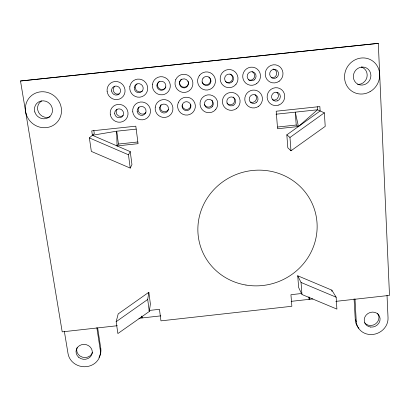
<?xml version="1.0" encoding="UTF-8"?>
<svg xmlns="http://www.w3.org/2000/svg" width="410" height="410" viewBox="0 0 410 410"><rect width="100%" height="100%" fill="white"/><g stroke="black" fill="none" stroke-linecap="round" stroke-linejoin="round"><path stroke-width="0.61" d="M149.296 311.477L150.388 303.964L148.84 292.263L118.198 313.901L116.153 321.701L117.88 333.545L149.296 311.477L147.702 299.464L148.84 292.263M309.514 297.496L309.109 299.361L308.925 296.835M64.344 331.321L68.045 353.681A16.313 14.924 8.1 0 0 86.51 366.642A16.313 14.924 8.1 0 0 100.271 350.073L100.778 348.336L97.657 327.933M93.839 130.518L94.279 133.593L89.375 137.909L91.343 151.413L130.231 168.095L131.953 164.564L130.247 151.638L92.378 135.264L91.743 130.872L135.812 126.177L138.073 143.679L117.04 145.929L116.696 131.2L136.14 129.129M130.231 168.095L128.463 154.78L130.247 151.638M117.04 145.929L118.439 144.048L116.696 131.2L92.378 135.264M275.981 114.216L317.468 109.788L324.351 112.827L325.217 126.367L290.987 150.798L287.825 147.805L286.826 134.854L320.138 110.966L319.851 106.564L276.181 111.218L277.59 128.75L298.454 126.516L317.468 109.788L317.263 106.702M290.987 150.798L289.967 137.458L324.351 112.827M116.153 321.701L147.702 299.464M117.332 325.719L62.207 331.864L20.5 80.99L378.307 43.363L389.5 295.39L335.764 301.376M148.938 310.483L159.459 309.314L160.951 320.861L291.869 306.27L290.936 294.698L301.719 293.498M138.908 318.309L160.812 315.869M291.136 301.36L312.886 298.941M118.439 144.048L137.796 141.978M277.642 127.023L296.225 125.035L298.454 126.516L295.277 112.155L296.225 125.035M20.5 80.99L378.307 43.363M301.965 294.503L336.907 309.094L336.144 297.204L331.849 290.152L297.732 275.781L298.639 287.502L301.965 294.503L301.042 282.459L297.732 275.781M301.042 282.459L336.144 297.204M89.375 137.909L128.463 154.78M286.826 134.854L289.967 137.458M354.076 298.839L355.28 319.841L356.264 321.399A16.154 14.75 -25.5 0 0 372.91 334.457A16.154 14.75 -25.5 0 0 388.034 317.842L387.019 295.364M141.64 316.786L142.085 317.955L141.829 316.064M96.847 327.698L100.271 350.073M331.849 290.152L331.926 291.372M354.983 298.931L356.264 321.399M50.04 116.86A9.066 8.6 43.3 0 1 38.581 112.401A9.066 8.6 43.3 0 1 41.682 100.932M100.778 348.336A16.215 14.847 8.1 0 1 99 357.428M358.863 328.272A16.062 14.678 -25.6 0 1 355.28 319.841M92.568 352.241A8.108 7.426 8.1 0 1 82.389 357.161A8.108 7.426 8.1 0 1 77.095 347.542M377.569 313.363A8.031 7.339 -25.6 0 1 375.616 323.854A8.031 7.339 -25.6 0 1 364.613 322.767M123.164 115.63A4.438 4.315 46.2 0 1 117.009 109.332M119.213 93.936A4.5 4.356 52.7 0 1 114.81 86.182M145.965 112.504A4.423 4.331 49.6 0 1 139.841 113.15A4.423 4.331 49.6 0 1 139.057 106.989M142.362 91.04A4.479 4.366 57.4 0 1 136.197 90.046A4.479 4.366 57.4 0 1 137.032 83.835M165.906 86.915A4.469 4.377 64.5 0 1 159.152 88.55A4.469 4.377 64.5 0 1 159.229 81.493M168.515 109.193A4.402 4.341 56.2 0 1 162.288 111.146A4.402 4.341 56.2 0 1 161.084 104.652M190.809 104.622A4.392 4.346 70.2 0 1 186.97 109.434A4.392 4.346 70.2 0 1 182.163 105.539M188.093 81.17A4.454 4.377 75.2 0 1 185.961 86.761A4.454 4.377 75.2 0 1 180.272 85.044A4.454 4.377 75.2 0 1 181.404 79.156M208.89 76.967A4.454 4.377 87.8 0 1 208.7 84.024A4.454 4.377 87.8 0 1 202.048 82.015M211.955 100.173A4.387 4.341 -87.7 0 1 210.504 106.6A4.387 4.341 -87.7 0 1 204.385 104.324M233.121 97.011A4.392 4.331 -73.1 0 1 233.321 103.597A4.392 4.331 -73.1 0 1 226.838 102.997M230.036 74.02A4.454 4.366 -81.3 0 1 231.932 80.416A4.454 4.366 -81.3 0 1 225.454 81.544M252.129 71.688A4.464 4.351 -74 0 1 254.251 77.572A4.464 4.351 -74 0 1 248.465 79.822M255.046 94.684A4.402 4.31 -66.2 0 1 250.448 102.1M276.945 92.363A4.413 4.295 -62.6 0 1 272.301 99.779M273.121 69.029A4.474 4.336 -69.2 0 1 276.622 74.128A4.474 4.336 -69.2 0 1 271.569 77.823M361.231 67.035A8.979 8.482 -59 0 1 366.873 72.76L367.191 75.03A8.979 8.482 -59 0 1 360.928 83.963L358.709 84.414A8.979 8.482 -59 0 1 357.587 84.414M361.999 67.05L359.724 67.512A9.169 8.651 -58.7 0 0 353.328 76.68L353.661 78.992A9.169 8.651 -58.7 0 0 362.24 85.075L364.505 84.619A9.169 8.651 -58.7 0 0 370.912 75.501L370.589 73.185A9.169 8.651 -58.7 0 0 361.999 67.05M34.814 111.976A9.261 8.769 43 0 0 50.061 116.312A9.261 8.769 43 0 0 45.5 101.173A9.261 8.769 43 0 0 34.814 111.976M370.748 327.067A8.077 7.375 -25.5 0 0 379.634 316.561A8.077 7.375 -25.5 0 0 366.079 315.172A8.077 7.375 -25.5 0 0 370.748 327.067M78.761 357.33A8.154 7.462 8.1 0 0 92.137 353.533A8.154 7.462 8.1 0 0 81.58 344.707A8.154 7.462 8.1 0 0 78.761 357.33M107.133 91.476A9.184 8.897 52.3 0 0 121.565 97.898A9.184 8.897 52.3 0 0 119.484 82.256A9.184 8.897 52.3 0 0 107.133 91.476M111.602 91.03A4.592 4.448 52.3 0 0 118.818 94.238A4.592 4.448 52.3 0 0 117.772 86.418A4.592 4.448 52.3 0 0 111.602 91.03M110.259 114.231A9.066 8.81 45.6 0 0 124.568 120.54A9.066 8.81 45.6 0 0 122.518 105.139A9.066 8.81 45.6 0 0 110.259 114.231M114.692 113.79A4.53 4.402 45.6 0 0 121.847 116.937A4.53 4.402 45.6 0 0 120.822 109.239A4.53 4.402 45.6 0 0 114.692 113.79M129.811 86.715A9.148 8.917 56.9 0 0 142.121 96.632A9.148 8.917 56.9 0 0 144.212 81.103A9.148 8.917 56.9 0 0 129.811 86.715M134.265 87.458A4.577 4.459 56.9 0 0 140.425 92.414A4.577 4.459 56.9 0 0 141.465 84.644A4.577 4.459 56.9 0 0 134.265 87.458M132.748 111.843A9.025 8.83 49 0 0 146.98 118.152A9.025 8.83 49 0 0 145.053 102.746A9.025 8.83 49 0 0 132.748 111.843M137.176 111.402A4.51 4.418 49 0 0 144.294 114.554A4.51 4.418 49 0 0 143.326 106.851A4.51 4.418 49 0 0 137.176 111.402M152.469 84.327A9.117 8.933 64.1 0 0 164.682 94.244A9.117 8.933 64.1 0 0 166.885 78.71A9.117 8.933 64.1 0 0 152.469 84.327M156.907 85.065A4.561 4.469 64.1 0 0 163.016 90.021A4.561 4.469 64.1 0 0 164.118 82.256A4.561 4.469 64.1 0 0 156.907 85.065M155.241 107.128A8.989 8.856 55.4 0 0 167.347 116.881A8.989 8.856 55.4 0 0 169.55 101.577A8.989 8.856 55.4 0 0 155.241 107.128M159.649 107.85A4.495 4.428 55.4 0 0 165.701 112.724A4.495 4.428 55.4 0 0 166.803 105.073A4.495 4.428 55.4 0 0 159.649 107.85M175.741 79.668A9.097 8.938 75 0 0 184.951 92.409A9.097 8.938 75 0 0 191.147 78.038A9.097 8.938 75 0 0 175.741 79.668M179.852 81.539A4.546 4.469 75 0 0 184.454 87.909A4.546 4.469 75 0 0 187.554 80.724A4.546 4.469 75 0 0 179.852 81.539M178.34 102.51A8.958 8.871 69.7 0 0 187.462 115.046A8.958 8.871 69.7 0 0 193.623 100.886A8.958 8.871 69.7 0 0 178.34 102.51M182.409 104.35A4.479 4.433 69.7 0 0 186.97 110.618A4.479 4.433 69.7 0 0 190.055 103.535A4.479 4.433 69.7 0 0 182.409 104.35M199.578 75.266A9.087 8.933 88.1 0 0 205.138 89.959A9.087 8.933 88.1 0 0 214.866 77.731A9.087 8.933 88.1 0 0 199.578 75.266M203.058 78.146A4.546 4.469 88.1 0 0 205.835 85.495A4.546 4.469 88.1 0 0 210.699 79.381A4.546 4.469 88.1 0 0 203.058 78.146M215.757 109.408A8.948 8.861 -87 0 0 210.284 94.93A8.948 8.861 -87 0 0 200.598 106.969A8.948 8.861 -87 0 0 215.757 109.408M212.324 106.605A4.474 4.433 -87 0 0 209.582 99.369A4.474 4.433 -87 0 0 204.744 105.39A4.474 4.433 -87 0 0 212.324 106.605M235.96 84.342A9.092 8.912 -80.9 0 0 230.553 69.628A9.092 8.912 -80.9 0 0 220.729 81.841A9.092 8.912 -80.9 0 0 235.96 84.342M232.526 81.493A4.546 4.454 -80.8 0 0 229.82 74.138A4.546 4.454 -80.8 0 0 224.911 80.247A4.546 4.454 -80.8 0 0 232.526 81.493M236.385 108.64A8.964 8.835 -72.2 0 0 234.935 93.219A8.964 8.835 -72.2 0 0 222.451 102.31A8.964 8.835 -72.2 0 0 236.385 108.64M233.828 105.037A4.479 4.418 -72.2 0 0 233.095 97.324A4.479 4.418 -72.2 0 0 226.858 101.875A4.479 4.418 -72.2 0 0 233.828 105.037M258.674 106.272A8.984 8.8 -65.5 0 0 257.347 90.846A8.984 8.8 -65.5 0 0 244.811 99.937A8.984 8.8 -65.5 0 0 258.674 106.272M256.147 102.664A4.495 4.397 -65.5 0 0 255.476 94.951A4.495 4.397 -65.5 0 0 249.213 99.502A4.495 4.397 -65.5 0 0 256.147 102.664M256.716 83.594A9.112 8.882 -73.5 0 0 255.368 67.932A9.112 8.882 -73.5 0 0 242.746 77.147A9.112 8.882 -73.5 0 0 256.716 83.594M254.169 79.929A4.556 4.438 -73.5 0 0 253.488 72.093A4.556 4.438 -73.5 0 0 247.179 76.711A4.556 4.438 -73.5 0 0 254.169 79.929M279.154 81.221A9.133 8.846 -68.7 0 0 277.929 65.549A9.133 8.846 -68.7 0 0 265.255 74.769A9.133 8.846 -68.7 0 0 279.154 81.221M276.642 77.551A4.566 4.423 -68.7 0 0 276.017 69.715A4.566 4.423 -68.7 0 0 269.688 74.333A4.566 4.423 -68.7 0 0 276.642 77.551M278.882 105.016A9.01 8.759 -62 0 0 281.665 89.703A9.01 8.759 -62 0 0 267.274 95.222A9.01 8.759 -62 0 0 278.882 105.016M277.421 100.85A4.505 4.382 -62 0 0 278.8 93.188A4.505 4.382 -62 0 0 271.61 95.96A4.505 4.382 -62 0 0 277.421 100.85M26.096 113.872A18.522 17.543 43 0 0 56.518 122.846A18.522 17.543 43 0 0 47.698 92.496A18.522 17.543 43 0 0 26.096 113.872M370.035 91.671A18.337 17.302 -58.7 0 0 371.742 60.378A18.337 17.302 -58.7 0 0 344.549 75.901A18.337 17.302 -58.7 0 0 370.035 91.671M245.959 285.047A59.911 57.595 -20 0 0 313.952 207.942A59.911 57.595 -20 0 0 212.595 191.039A59.911 57.595 -20 0 0 245.959 285.047"/></g></svg>
